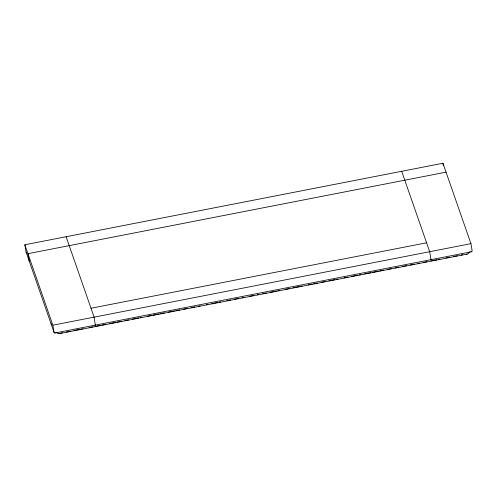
<?xml version="1.0" encoding="UTF-8"?>
<svg xmlns="http://www.w3.org/2000/svg" width="497" height="497" viewBox="0 0 497 497"><rect width="100%" height="100%" fill="white"/><g stroke="black" fill="none" stroke-linecap="round" stroke-linejoin="round"><path stroke-width="0.75" d="M430.98 259.651L429.694 251.706L401.694 171.291M56.72 332.17A2.566 1.553 -80.4 0 0 56.844 332.555L57.789 333.593L59.242 333.649A6.964 4.206 -80.4 0 0 60.05 333.294M59.05 333.698L467.23 254.104L468.553 253.495L469.211 252.147A2.566 1.777 56.1 0 0 469.205 251.743M26.577 252.805L26.192 252.314A1.056 0.733 56.1 0 1 26.037 251.886L24.85 244.772L442.945 163.252L470.945 243.66L472.138 250.774A1.056 0.733 56.1 0 1 472.119 251.171L471.684 251.693A2.591 1.795 56.1 0 1 470.765 251.793M446.045 172.155L27.95 253.681L29.211 261.037M91.001 308.239L426.594 242.797M24.85 244.772L52.85 325.187L470.945 243.66M54.987 332.99L471.355 251.799M61.007 333.021L62.529 332.723M66.325 331.984L70.127 331.238M73.923 330.499L80.005 329.312M81.527 329.02L83.042 328.722M89.125 327.535L92.927 326.796M96.729 326.051L100.531 325.311M102.053 325.013L105.855 324.274M109.663 323.528L115.751 322.342M117.273 322.05L121.075 321.304M124.884 320.565L128.686 319.819M132.494 319.08L138.582 317.894M140.104 317.595L141.626 317.297M147.715 316.111L151.517 315.371M153.039 315.073L159.127 313.887M160.649 313.588L164.451 312.849M168.259 312.104L174.348 310.917M175.87 310.619L179.672 309.88M183.48 309.14L187.282 308.395M191.09 307.655L194.892 306.91M198.701 306.171L200.216 305.872M206.305 304.686L207.827 304.388M211.635 303.648L217.723 302.462M219.245 302.164L220.767 301.865M226.856 300.679L230.658 299.94M234.466 299.194L238.268 298.455M242.076 297.709L243.598 297.417M249.68 296.231L253.489 295.485M257.291 294.746L258.813 294.448M262.621 293.702L266.423 292.963M270.231 292.224L276.32 291.037M277.842 290.739L279.364 290.441M285.452 289.254L289.254 288.515M293.062 287.769L299.144 286.583M300.666 286.284L302.188 285.986M308.277 284.8L312.085 284.06M313.607 283.762L317.409 283.023M321.217 282.277L325.019 281.538M328.828 280.793L334.916 279.606M336.438 279.314L337.96 279.016M344.048 277.829L347.85 277.084M351.652 276.344L357.741 275.158M359.263 274.86L360.785 274.561M364.593 273.822L370.681 272.636M372.203 272.337L378.292 271.151M379.814 270.853L383.616 270.113M387.424 269.368L391.226 268.628M395.028 267.883L398.836 267.144M402.638 266.404L406.447 265.659M410.249 264.92L414.057 264.174M417.859 263.435L419.381 263.137M423.189 262.397L426.991 261.652M430.8 260.913L436.875 259.726M438.397 259.428L439.92 259.136M445.995 257.949L449.797 257.21M453.593 256.464L457.395 255.725M461.197 254.986L462.713 254.688M467.23 254.104L467 254.141A6.964 4.821 56.1 0 1 466.515 254.166M51.433 324.174L51.011 323.64M95.318 325.007L94.101 317.142L66.101 236.734M95.207 326.349L95.2 324.876M26.08 252.06L54.08 332.456M442.945 163.252L443.299 165.383M52.85 325.187L54.043 332.294A1.056 0.64 -80.4 0 0 54.179 332.667L54.689 333.002A2.591 1.566 -80.4 0 0 55.465 332.773M430.762 259.235L430.824 259.633"/></g></svg>
